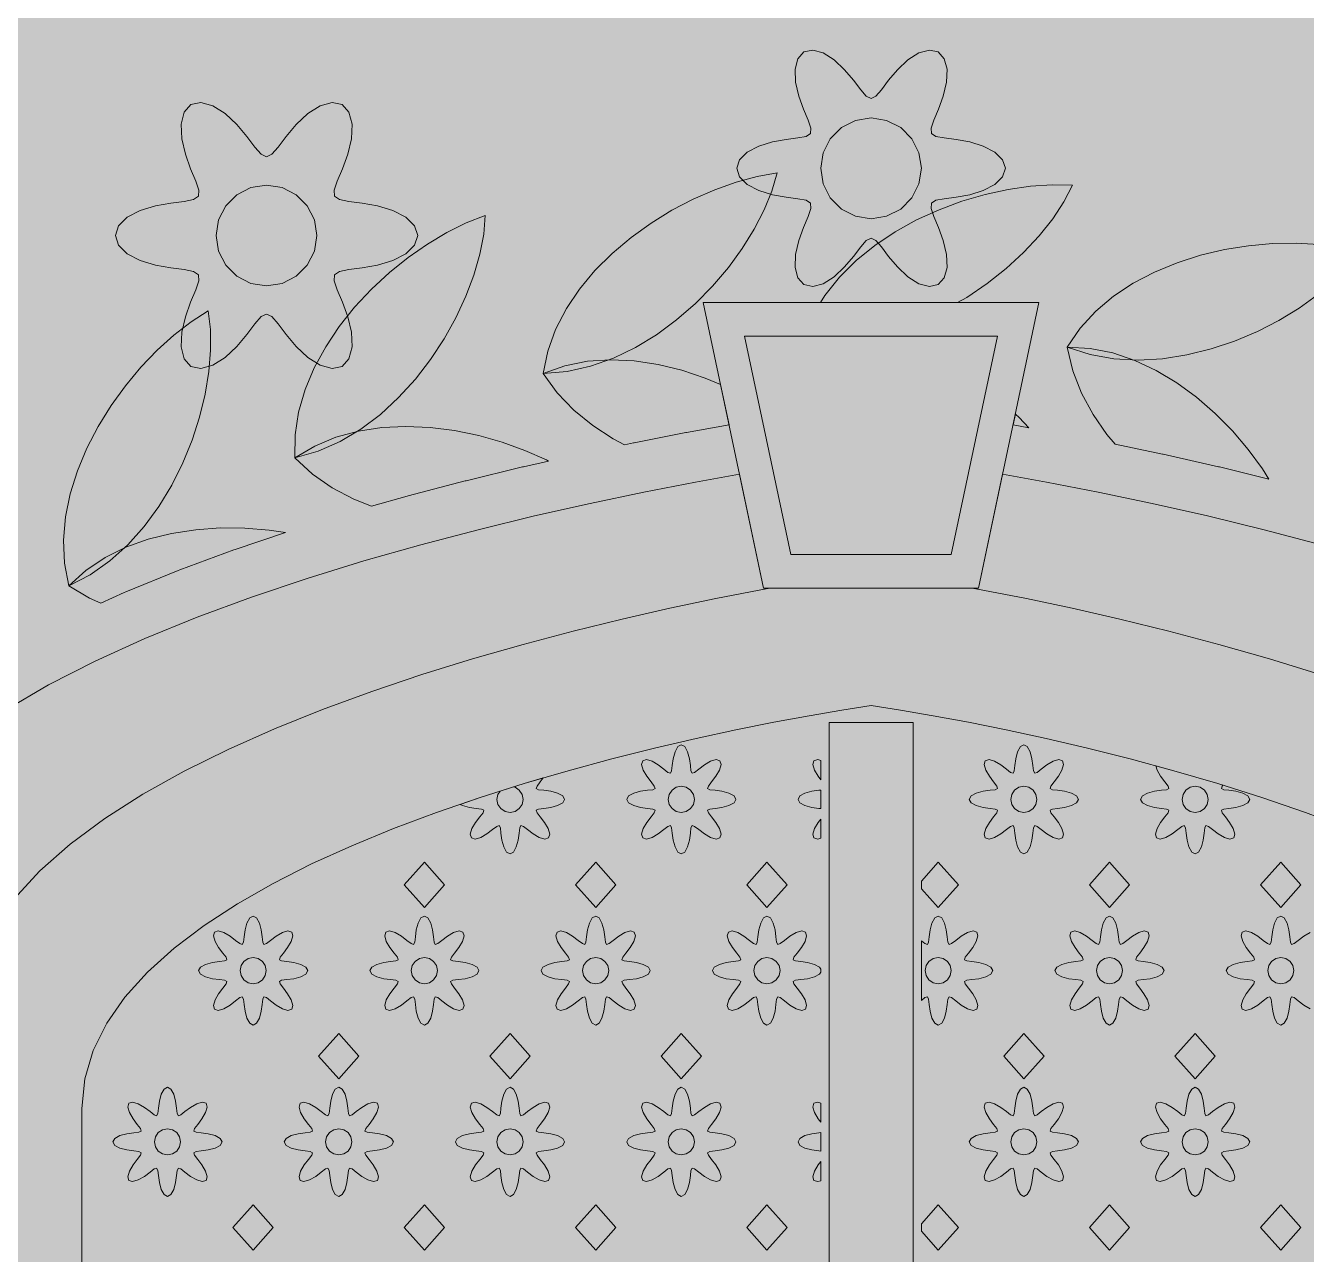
# Model space of a CAD drawing. Extents: x -18 to 1006, y -14 to 799.
# Drawn here: x 764.7 to 840.9, y 337.3 to 410.5 of the extents above; entities that cross this region are included whole.
import ezdxf

# ---------------------------------------------------------------- set-up
doc = ezdxf.new("R2010")
doc.units = 0
for name, color, linetype, lineweight, true_color in [('00_WHITE_BACKGROUND', 7, 'Continuous', 18, 0xffffff), ('02_CORNICES', 7, 'Continuous', 18, 0x000000), ('03_FRAMES_DOORS', 7, 'Continuous', 18, 0x000000), ('06_ORNAMENT', 7, 'Continuous', 18, 0x000000)]:
    doc.layers.add(name, color=color, linetype=linetype, lineweight=lineweight, true_color=true_color)

msp = doc.modelspace()

# ---------------------------------------------------------------- linework, layer by layer
at = {"layer": '00_WHITE_BACKGROUND', "color": 7, "lineweight": 18, "true_color": 0xffffff}
msp.add_solid([(-18, -14), (1006, -14), (-18, 799), (1006, 799)], dxfattribs=at)
at = {"layer": '02_CORNICES', "color": 7, "lineweight": 18, "true_color": 0x000000}
msp.add_lwpolyline([(807.46788, 392), (810.22082, 379), (819.77918, 379), (822.53212, 392)], close=True, dxfattribs=at)
at = {"layer": '03_FRAMES_DOORS', "color": 7, "lineweight": 18, "true_color": 0x000000}
for points in [[(841.80664, 379.58594), (838.40593, 380.47852), (835.0391, 381.29721), (831.73688, 382.0425), (828.52996, 382.71487), (825.44907, 383.31481), (822.83713, 383.78644), (821.4, 377), (808.6, 377), (807.16287, 383.78644), (804.55093, 383.31481), (801.47004, 382.71487), (798.26312, 382.0425), (794.9609, 381.29721), (791.59407, 380.47852), (788.19336, 379.58594), (784.78947, 378.61898), (781.41311, 377.57716), (778.095, 376.46), (774.86585, 375.267), (771.75637, 373.99769), (768.79727, 372.65156), (766.01926, 371.22815), (763.45306, 369.72696)], [(841.74375, 371.84688), (838.73047, 372.7793), (835.72, 373.64), (832.73953, 374.42945), (829.81625, 375.14812), (826.97734, 375.79648), (824.25, 376.375), (821.66141, 376.88414), (821.02382, 377), (808.97618, 377), (808.33859, 376.88414), (805.75, 376.375), (803.02266, 375.79648), (800.18375, 375.14812), (797.26047, 374.42945), (794.28, 373.64), (791.26953, 372.7793), (788.25625, 371.84687), (785.26734, 370.84227), (782.33, 369.765), (779.47141, 368.61461), (776.71875, 367.39063), (774.09922, 366.09258), (771.64, 364.72), (769.36828, 363.27242), (767.31125, 361.74938), (765.49609, 360.15039), (763.95, 358.475)], [(768, 256), (768, 346), (768.17231, 347.76507), (768.67345, 349.46056), (769.47977, 351.08687), (770.56759, 352.64444), (771.91327, 354.13368), (773.49312, 355.555), (775.2835, 356.90882), (777.26074, 358.19556), (779.40117, 359.41562), (781.68113, 360.56944), (784.07696, 361.65743), (786.565, 362.68), (789.12158, 363.63757), (791.72303, 364.53056), (794.3457, 365.35938), (796.96593, 366.12444), (799.56004, 366.82618), (802.10438, 367.465), (804.57527, 368.04132), (806.94907, 368.55556), (809.20211, 369.00812), (811.31072, 369.39944), (813.25124, 369.72993), (815, 370), (816.74876, 369.72993), (818.68928, 369.39944), (820.79789, 369.00813), (823.05093, 368.55556), (825.42473, 368.04132), (827.89562, 367.465), (830.43996, 366.82618), (833.03407, 366.12444), (835.6543, 365.35938), (838.27697, 364.53056), (840.87842, 363.63757), (843.435, 362.68)]]:
    msp.add_lwpolyline(points, dxfattribs=at)
msp.add_lwpolyline([(817.5, 369), (812.5, 369), (812.5, 256), (817.5, 256)], close=True, dxfattribs=at)
at = {"layer": '06_ORNAMENT', "color": 7, "lineweight": 18, "true_color": 0x000000}
for points in [[(822.83703, 402.51367), (822.37401, 402.97081), (821.68381, 403.32949), (820.87283, 403.57362), (820.06158, 403.71817), (819.36289, 403.80717), (818.86207, 403.90456), (818.60267, 404.08), (818.58043, 404.39237), (818.7465, 404.87479), (819.01877, 405.52437), (819.29921, 406.29921), (819.49328, 407.1236), (819.52775, 407.90068), (819.36336, 408.53024), (819, 408.9282), (818.47367, 409.0439), (817.84626, 408.87149), (817.19053, 408.45309), (816.57362, 407.87283), (816.04281, 407.24254), (815.61639, 406.68195), (815.28164, 406.29693), (815, 406.16), (814.71836, 406.29693), (814.38361, 406.68195), (813.95719, 407.24254), (813.42638, 407.87283), (812.80947, 408.45309), (812.15374, 408.87149), (811.52633, 409.0439), (811, 408.9282), (810.63664, 408.53024), (810.47225, 407.90068), (810.50672, 407.1236), (810.70079, 406.29921), (810.98123, 405.52437), (811.2535, 404.87479), (811.41957, 404.39237), (811.39733, 404.08), (811.13793, 403.90456), (810.63711, 403.80717), (809.93842, 403.71817), (809.12717, 403.57362), (808.31619, 403.32949), (807.62599, 402.97081), (807.16297, 402.51367), (807, 402), (807.16297, 401.48633), (807.62599, 401.02919), (808.31619, 400.67051), (809.12717, 400.42638), (809.93842, 400.28183), (810.63711, 400.19283), (811.13793, 400.09544), (811.39733, 399.92), (811.41957, 399.60763), (811.2535, 399.12521), (810.98123, 398.47563), (810.70079, 397.70079), (810.50672, 396.8764), (810.47225, 396.09932), (810.63664, 395.46976), (811, 395.0718), (811.52633, 394.9561), (812.15374, 395.12851), (812.80947, 395.54691), (813.42638, 396.12717), (813.95719, 396.75746), (814.38361, 397.31805), (814.71836, 397.70307), (815, 397.84), (815.28164, 397.70307), (815.61639, 397.31805), (816.04281, 396.75746), (816.57362, 396.12717), (817.19053, 395.54691), (817.84626, 395.12851), (818.47367, 394.9561), (819, 395.0718), (819.36336, 395.46976), (819.52775, 396.09932), (819.49328, 396.8764), (819.29921, 397.70079), (819.01877, 398.47563), (818.7465, 399.12521), (818.58043, 399.60763), (818.60267, 399.92), (818.86207, 400.09544), (819.36289, 400.19283), (820.06158, 400.28183), (820.87283, 400.42638), (821.68381, 400.67051), (822.37401, 401.02919), (822.83703, 401.48633), (823, 402)], [(787.81666, 398.57787), (787.29577, 399.09216), (786.51928, 399.49568), (785.60693, 399.77032), (784.69427, 399.93295), (783.90825, 400.03306), (783.34483, 400.14263), (783.053, 400.34), (783.02799, 400.69142), (783.21481, 401.23414), (783.52112, 401.96491), (783.83661, 402.83661), (784.05494, 403.76405), (784.09372, 404.63827), (783.90879, 405.34652), (783.5, 405.79423), (782.90788, 405.92439), (782.20205, 405.73042), (781.46435, 405.25973), (780.77032, 404.60693), (780.17316, 403.89786), (779.69344, 403.2672), (779.31684, 402.83405), (779, 402.68), (778.68316, 402.83405), (778.30656, 403.2672), (777.82684, 403.89786), (777.22968, 404.60693), (776.53565, 405.25973), (775.79795, 405.73042), (775.09212, 405.92439), (774.5, 405.79423), (774.09121, 405.34652), (773.90628, 404.63827), (773.94506, 403.76405), (774.16339, 402.83661), (774.47888, 401.96491), (774.78519, 401.23414), (774.97201, 400.69142), (774.947, 400.34), (774.65517, 400.14263), (774.09175, 400.03306), (773.30573, 399.93295), (772.39307, 399.77032), (771.48072, 399.49568), (770.70423, 399.09216), (770.18334, 398.57787), (770, 398), (770.18334, 397.42213), (770.70423, 396.90784), (771.48072, 396.50432), (772.39307, 396.22968), (773.30573, 396.06705), (774.09175, 395.96694), (774.65517, 395.85737), (774.947, 395.66), (774.97201, 395.30858), (774.78519, 394.76586), (774.47888, 394.03509), (774.16339, 393.16339), (773.94506, 392.23595), (773.90628, 391.36173), (774.09121, 390.65348), (774.5, 390.20577), (775.09212, 390.07561), (775.79795, 390.26958), (776.53565, 390.74027), (777.22968, 391.39307), (777.82684, 392.10214), (778.30656, 392.7328), (778.68316, 393.16595), (779, 393.32), (779.31684, 393.16595), (779.69344, 392.7328), (780.17316, 392.10214), (780.77032, 391.39307), (781.46435, 390.74027), (782.20205, 390.26958), (782.90788, 390.07561), (783.5, 390.20577), (783.90879, 390.65348), (784.09372, 391.36173), (784.05494, 392.23595), (783.83661, 393.16339), (783.52112, 394.03509), (783.21481, 394.76586), (783.02799, 395.30858), (783.053, 395.66), (783.34483, 395.85737), (783.90825, 395.96694), (784.69427, 396.06705), (785.60693, 396.22968), (786.51928, 396.50432), (787.29577, 396.90784), (787.81666, 397.42213), (788, 398)], [(817.85317, 402.92705), (817.42705, 403.76336), (816.76336, 404.42705), (815.92705, 404.85317), (815, 405), (814.07295, 404.85317), (813.23664, 404.42705), (812.57295, 403.76336), (812.14683, 402.92705), (812, 402), (812.14683, 401.07295), (812.57295, 400.23664), (813.23664, 399.57295), (814.07295, 399.14683), (815, 399), (815.92705, 399.14683), (816.76336, 399.57295), (817.42705, 400.23664), (817.85317, 401.07295), (818, 402)], [(798.2935, 390.20807), (799.65484, 390.6897), (800.96946, 391.32324), (802.22765, 392.08922), (803.41967, 392.96814), (804.5358, 393.94052), (805.56631, 394.98687), (806.50146, 396.08771), (807.33152, 397.22353), (808.04678, 398.37487), (808.63749, 399.52223), (809.09394, 400.64611), (809.40638, 401.72705), (808.2092, 401.51372), (806.96373, 401.17849), (805.68979, 400.72721), (804.40723, 400.16573), (803.13586, 399.49992), (801.89553, 398.73563), (800.70606, 397.87871), (799.58727, 396.93502), (798.55902, 395.91041), (797.64111, 394.81074), (796.85339, 393.64186), (796.21568, 392.40963), (795.74782, 391.1199), (795.46963, 389.77853), (796.89519, 389.89786)], [(781.85317, 398.92705), (781.42705, 399.76336), (780.76336, 400.42705), (779.92705, 400.85317), (779, 401), (778.07295, 400.85317), (777.23664, 400.42705), (776.57295, 399.76336), (776.14683, 398.92705), (776, 398), (776.14683, 397.07295), (776.57295, 396.23664), (777.23664, 395.57295), (778.07295, 395.14683), (779, 395), (779.92705, 395.14683), (780.76336, 395.57295), (781.42705, 396.23664), (781.85317, 397.07295), (782, 398)], [(820.70393, 394.31329), (821.91876, 395.1385), (823.05071, 396.03574), (824.08642, 396.98781), (825.01254, 397.97748), (825.81574, 398.98755), (826.48268, 400.00079), (827, 401), (825.7842, 401.02433), (824.49726, 400.93852), (823.15976, 400.74444), (821.7923, 400.44397), (820.41547, 400.03899), (819.04987, 399.53136), (817.71607, 398.92296), (816.43468, 398.21566), (815.22629, 397.41134), (814.11149, 396.51187), (813.11087, 395.51913), (812.24502, 394.43499), (811.98169, 394), (820.15717, 394)], [(782.0647, 385.15537), (783.37562, 385.73243), (784.61684, 386.47038), (785.7826, 387.34822), (786.86718, 388.34494), (787.86483, 389.43953), (788.76981, 390.61097), (789.57638, 391.83825), (790.2788, 393.10037), (790.87133, 394.37632), (791.34823, 395.64507), (791.70375, 396.88562), (791.93217, 398.07696), (792.02773, 399.19808), (790.89517, 398.75529), (789.73903, 398.18352), (788.57761, 397.49238), (787.42923, 396.69148), (786.31218, 395.79043), (785.24479, 394.79885), (784.24535, 393.72634), (783.33217, 392.58252), (782.52356, 391.37699), (781.83783, 390.11937), (781.29328, 388.81928), (780.90822, 387.48632), (780.70096, 386.1301), (780.68981, 384.76023)], [(821.4, 377), (808.6, 377), (805, 394), (825, 394)], [(768.49989, 377.79372), (769.67304, 378.61543), (770.74644, 379.58135), (771.71855, 380.66976), (772.58784, 381.85892), (773.35277, 383.1271), (774.01183, 384.45259), (774.56347, 385.81365), (775.00616, 387.18855), (775.33838, 388.55557), (775.5586, 389.89298), (775.66527, 391.17906), (775.65688, 392.39207), (775.53188, 393.51029), (774.50747, 392.85506), (773.48509, 392.06872), (772.48082, 391.16428), (771.51075, 390.15473), (770.59096, 389.05307), (769.73752, 387.8723), (768.96652, 386.62542), (768.29404, 385.32542), (767.73616, 383.98531), (767.30895, 382.61808), (767.0285, 381.23673), (766.91089, 379.85425), (766.9722, 378.48366), (767.2285, 377.13794)], [(827.01972, 389.94864), (827.53984, 388.61411), (828.22372, 387.3423), (829.0506, 386.13985), (829.53047, 385.57033), (832.35248, 384.97866), (832.39734, 384.96889), (835.69957, 384.2236), (835.74794, 384.21227), (838.69352, 383.49601), (838.31437, 384.09282), (837.46221, 385.24759), (836.51746, 386.35665), (835.48894, 387.40131), (834.38546, 388.36284), (833.21583, 389.22256), (831.98888, 389.96176), (830.71341, 390.56173), (829.39825, 391.00378), (828.0522, 391.26918), (826.68408, 391.33926)], [(797.30312, 387.58831), (798.42164, 386.67502), (799.64573, 385.88053), (800.30942, 385.53676), (800.85443, 385.65103), (800.89662, 385.65956), (803.97751, 386.2595), (804.01785, 386.26707), (806.54108, 386.72268), (806.03355, 389.11935), (805.11125, 389.50981), (803.7238, 389.97587), (802.31421, 390.32256), (800.89777, 390.53595), (799.48979, 390.60215), (798.10558, 390.50726), (796.76042, 390.23735), (795.46963, 389.77853), (796.31188, 388.62221)], [(824.40246, 386.55231), (823.82053, 387.16176), (823.59533, 387.36684), (823.45892, 386.72268)], [(781.74146, 383.79044), (782.91535, 382.96979), (784.19056, 382.29225), (785.25204, 381.86908), (787.37357, 382.47176), (787.43175, 382.48765), (790.83246, 383.38023), (790.88524, 383.39357), (794.25206, 384.21227), (794.30043, 384.2236), (795.7976, 384.56151), (795.66673, 384.63097), (794.38594, 385.19648), (793.03584, 385.6832), (791.63415, 386.08048), (790.19859, 386.37766), (788.74687, 386.56409), (787.29673, 386.62911), (785.86588, 386.56207), (784.47204, 386.35232), (783.13294, 385.9892), (781.86629, 385.46205), (780.68981, 384.76023)], [(768.44914, 376.39195), (769.12354, 376.09582), (770.51413, 376.72841), (770.62257, 376.77518), (773.73205, 378.0445), (773.82619, 378.08109), (777.05534, 379.27409), (777.13774, 379.30318), (780.11864, 380.30681), (779.15725, 380.45177), (777.70498, 380.56795), (776.23903, 380.57936), (774.77884, 380.47899), (773.34388, 380.25986), (771.9536, 379.91496), (770.62746, 379.43731), (769.38493, 378.81992), (768.24546, 378.0558), (767.2285, 377.13794)], [(806.83877, 364.62256), (806.53553, 364.79014), (806.12254, 364.89871), (805.70913, 364.95518), (805.39927, 364.99366), (805.26136, 365.06357), (805.30944, 365.21052), (805.50133, 365.45683), (805.75373, 365.78909), (805.96899, 366.15789), (806.06491, 366.49081), (805.9981, 366.71493), (805.77397, 366.78175), (805.44106, 366.68583), (805.07226, 366.47056), (804.74, 366.21817), (804.49369, 366.02627), (804.34674, 365.97819), (804.27682, 366.1161), (804.23834, 366.42596), (804.18187, 366.83937), (804.0733, 367.25237), (803.90573, 367.5556), (803.7, 367.66683), (803.49427, 367.5556), (803.3267, 367.25237), (803.21813, 366.83937), (803.16166, 366.42596), (803.12318, 366.1161), (803.05326, 365.97819), (802.90631, 366.02627), (802.66, 366.21817), (802.32774, 366.47056), (801.95894, 366.68583), (801.62603, 366.78175), (801.4019, 366.71493), (801.33509, 366.49081), (801.43101, 366.15789), (801.64627, 365.78909), (801.89867, 365.45683), (802.09056, 365.21052), (802.13864, 365.06357), (802.00073, 364.99366), (801.69087, 364.95518), (801.27746, 364.89871), (800.86447, 364.79014), (800.56123, 364.62256), (800.45, 364.41683), (800.56123, 364.21111), (800.86447, 364.04353), (801.27746, 363.93496), (801.69087, 363.87849), (802.00073, 363.84001), (802.13864, 363.7701), (802.09056, 363.62315), (801.89867, 363.37683), (801.64627, 363.04458), (801.43101, 362.67578), (801.33509, 362.34286), (801.4019, 362.11874), (801.62603, 362.05192), (801.95894, 362.14784), (802.32774, 362.3631), (802.66, 362.6155), (802.90631, 362.8074), (803.05326, 362.85548), (803.12318, 362.71757), (803.16166, 362.40771), (803.21813, 361.9943), (803.3267, 361.5813), (803.49427, 361.27807), (803.7, 361.16683), (803.90573, 361.27807), (804.0733, 361.5813), (804.18187, 361.9943), (804.23834, 362.40771), (804.27682, 362.71757), (804.34674, 362.85548), (804.49369, 362.8074), (804.74, 362.6155), (805.07226, 362.3631), (805.44106, 362.14784), (805.77397, 362.05192), (805.9981, 362.11874), (806.06491, 362.34286), (805.96899, 362.67578), (805.75373, 363.04458), (805.50133, 363.37683), (805.30944, 363.62315), (805.26136, 363.7701), (805.39927, 363.84001), (805.70913, 363.87849), (806.12254, 363.93496), (806.53553, 364.04353), (806.83877, 364.21111), (806.95, 364.41683)], [(827.23877, 364.62256), (826.93553, 364.79014), (826.52254, 364.89871), (826.10913, 364.95518), (825.79927, 364.99366), (825.66136, 365.06357), (825.70944, 365.21052), (825.90133, 365.45683), (826.15373, 365.78909), (826.36899, 366.15789), (826.46491, 366.49081), (826.3981, 366.71493), (826.17397, 366.78175), (825.84106, 366.68583), (825.47226, 366.47056), (825.14, 366.21817), (824.89369, 366.02627), (824.74674, 365.97819), (824.67682, 366.1161), (824.63834, 366.42596), (824.58187, 366.83937), (824.4733, 367.25237), (824.30573, 367.5556), (824.1, 367.66683), (823.89427, 367.5556), (823.7267, 367.25237), (823.61813, 366.83937), (823.56166, 366.42596), (823.52318, 366.1161), (823.45326, 365.97819), (823.30631, 366.02627), (823.06, 366.21817), (822.72774, 366.47056), (822.35894, 366.68583), (822.02603, 366.78175), (821.8019, 366.71493), (821.73509, 366.49081), (821.83101, 366.15789), (822.04627, 365.78909), (822.29867, 365.45683), (822.49056, 365.21052), (822.53864, 365.06357), (822.40073, 364.99366), (822.09087, 364.95518), (821.67746, 364.89871), (821.26447, 364.79014), (820.96123, 364.62256), (820.85, 364.41683), (820.96123, 364.21111), (821.26447, 364.04353), (821.67746, 363.93496), (822.09087, 363.87849), (822.40073, 363.84001), (822.53864, 363.7701), (822.49056, 363.62315), (822.29867, 363.37683), (822.04627, 363.04458), (821.83101, 362.67578), (821.73509, 362.34286), (821.8019, 362.11874), (822.02603, 362.05192), (822.35894, 362.14784), (822.72774, 362.3631), (823.06, 362.6155), (823.30631, 362.8074), (823.45326, 362.85548), (823.52318, 362.71757), (823.56166, 362.40771), (823.61813, 361.9943), (823.7267, 361.5813), (823.89427, 361.27807), (824.1, 361.16683), (824.30573, 361.27807), (824.4733, 361.5813), (824.58187, 361.9943), (824.63834, 362.40771), (824.67682, 362.71757), (824.74674, 362.85548), (824.89369, 362.8074), (825.14, 362.6155), (825.47226, 362.3631), (825.84106, 362.14784), (826.17397, 362.05192), (826.3981, 362.11874), (826.46491, 362.34286), (826.36899, 362.67578), (826.15373, 363.04458), (825.90133, 363.37683), (825.70944, 363.62315), (825.66136, 363.7701), (825.79927, 363.84001), (826.10913, 363.87849), (826.52254, 363.93496), (826.93553, 364.04353), (827.23877, 364.21111), (827.35, 364.41683)], [(811.82603, 366.78175), (811.6019, 366.71493), (811.53509, 366.49081), (811.63101, 366.15789), (811.84627, 365.78909), (812, 365.58672), (812, 366.73162)], [(832.03101, 366.15789), (832.24627, 365.78909), (832.49867, 365.45683), (832.69056, 365.21052), (832.73864, 365.06357), (832.60073, 364.99366), (832.29087, 364.95518), (831.87746, 364.89871), (831.46447, 364.79014), (831.16123, 364.62256), (831.05, 364.41683), (831.16123, 364.21111), (831.46447, 364.04353), (831.87746, 363.93496), (832.29087, 363.87849), (832.60073, 363.84001), (832.73864, 363.7701), (832.69056, 363.62315), (832.49867, 363.37683), (832.24627, 363.04458), (832.03101, 362.67578), (831.93509, 362.34286), (832.0019, 362.11874), (832.22603, 362.05192), (832.55894, 362.14784), (832.92774, 362.3631), (833.26, 362.6155), (833.50631, 362.8074), (833.65326, 362.85548), (833.72318, 362.71757), (833.76166, 362.40771), (833.81813, 361.9943), (833.9267, 361.5813), (834.09427, 361.27807), (834.3, 361.16683), (834.50573, 361.27807), (834.6733, 361.5813), (834.78187, 361.9943), (834.83834, 362.40771), (834.87682, 362.71757), (834.94674, 362.85548), (835.09369, 362.8074), (835.34, 362.6155), (835.67226, 362.3631), (836.04106, 362.14784), (836.37397, 362.05192), (836.5981, 362.11874), (836.66491, 362.34286), (836.56899, 362.67578), (836.35373, 363.04458), (836.10133, 363.37683), (835.90944, 363.62315), (835.86136, 363.7701), (835.99927, 363.84001), (836.30913, 363.87849), (836.72254, 363.93496), (837.13553, 364.04353), (837.43877, 364.21111), (837.55, 364.41683), (837.43877, 364.62256), (837.13553, 364.79014), (836.72254, 364.89871), (836.30913, 364.95518), (835.99927, 364.99366), (835.86136, 365.06357), (835.90944, 365.21052), (835.95209, 365.26527), (835.6543, 365.35938), (833.03407, 366.12444), (831.95667, 366.41589)], [(790.66447, 364.04353), (791.07746, 363.93496), (791.49087, 363.87849), (791.80073, 363.84001), (791.93864, 363.7701), (791.89056, 363.62315), (791.69867, 363.37683), (791.44627, 363.04458), (791.23101, 362.67578), (791.13509, 362.34286), (791.2019, 362.11874), (791.42603, 362.05192), (791.75894, 362.14784), (792.12774, 362.3631), (792.46, 362.6155), (792.70631, 362.8074), (792.85326, 362.85548), (792.92318, 362.71757), (792.96166, 362.40771), (793.01813, 361.9943), (793.1267, 361.5813), (793.29427, 361.27807), (793.5, 361.16683), (793.70573, 361.27807), (793.8733, 361.5813), (793.98187, 361.9943), (794.03834, 362.40771), (794.07682, 362.71757), (794.14674, 362.85548), (794.29369, 362.8074), (794.54, 362.6155), (794.87226, 362.3631), (795.24106, 362.14784), (795.57397, 362.05192), (795.7981, 362.11874), (795.86491, 362.34286), (795.76899, 362.67578), (795.55373, 363.04458), (795.30133, 363.37683), (795.10944, 363.62315), (795.06136, 363.7701), (795.19927, 363.84001), (795.50913, 363.87849), (795.92254, 363.93496), (796.33553, 364.04353), (796.63877, 364.21111), (796.75, 364.41683), (796.63877, 364.62256), (796.33553, 364.79014), (795.92254, 364.89871), (795.50913, 364.95518), (795.19927, 364.99366), (795.06136, 365.06357), (795.10944, 365.21052), (795.30133, 365.45683), (795.47857, 365.69016), (794.3457, 365.35938), (791.72303, 364.53056), (790.52644, 364.11981)], [(792.77937, 364.71533), (792.72, 364.41683), (792.77937, 364.11834), (792.94846, 363.86529), (793.20151, 363.69621), (793.5, 363.63683), (793.79849, 363.69621), (794.05154, 363.86529), (794.22063, 364.11834), (794.28, 364.41683), (794.22063, 364.71533), (794.05154, 364.96838), (793.79849, 365.13746), (793.70337, 365.15638), (792.90563, 364.90428)], [(804.42063, 364.71533), (804.25154, 364.96838), (803.99849, 365.13746), (803.7, 365.19683), (803.40151, 365.13746), (803.14846, 364.96838), (802.97937, 364.71533), (802.92, 364.41683), (802.97937, 364.11834), (803.14846, 363.86529), (803.40151, 363.69621), (803.7, 363.63683), (803.99849, 363.69621), (804.25154, 363.86529), (804.42063, 364.11834), (804.48, 364.41683)], [(811.89087, 364.95518), (811.47746, 364.89871), (811.06447, 364.79014), (810.76123, 364.62256), (810.65, 364.41683), (810.76123, 364.21111), (811.06447, 364.04353), (811.47746, 363.93496), (811.89087, 363.87849), (812, 363.86494), (812, 364.96873)], [(824.82063, 364.71533), (824.65154, 364.96838), (824.39849, 365.13746), (824.1, 365.19683), (823.80151, 365.13746), (823.54846, 364.96838), (823.37937, 364.71533), (823.32, 364.41683), (823.37937, 364.11834), (823.54846, 363.86529), (823.80151, 363.69621), (824.1, 363.63683), (824.39849, 363.69621), (824.65154, 363.86529), (824.82063, 364.11834), (824.88, 364.41683)], [(835.02063, 364.71533), (834.85154, 364.96838), (834.59849, 365.13746), (834.3, 365.19683), (834.00151, 365.13746), (833.74846, 364.96838), (833.57937, 364.71533), (833.52, 364.41683), (833.57937, 364.11834), (833.74846, 363.86529), (834.00151, 363.69621), (834.3, 363.63683), (834.59849, 363.69621), (834.85154, 363.86529), (835.02063, 364.11834), (835.08, 364.41683)], [(811.84627, 363.04458), (811.63101, 362.67578), (811.53509, 362.34286), (811.6019, 362.11874), (811.82603, 362.05192), (812, 362.10205), (812, 363.24695)], [(787.2, 359.31683), (788.4, 357.96683), (789.6, 359.31683), (788.4, 360.66683)], [(797.4, 359.31683), (798.6, 357.96683), (799.8, 359.31683), (798.6, 360.66683)], [(807.6, 359.31683), (808.8, 357.96683), (810, 359.31683), (808.8, 360.66683)], [(819, 357.96683), (820.2, 359.31683), (819, 360.66683), (818, 359.54183), (818, 359.09183)], [(828, 359.31683), (829.2, 357.96683), (830.4, 359.31683), (829.2, 360.66683)], [(838.2, 359.31683), (839.4, 357.96683), (840.6, 359.31683), (839.4, 360.66683)], [(781.33877, 354.42256), (781.03553, 354.59014), (780.62254, 354.69871), (780.20913, 354.75518), (779.89927, 354.79366), (779.76136, 354.86357), (779.80944, 355.01052), (780.00133, 355.25683), (780.25373, 355.58909), (780.46899, 355.95789), (780.56491, 356.29081), (780.4981, 356.51493), (780.27397, 356.58175), (779.94106, 356.48583), (779.57226, 356.27056), (779.24, 356.01817), (778.99369, 355.82627), (778.84674, 355.77819), (778.77682, 355.9161), (778.73834, 356.22596), (778.68187, 356.63937), (778.5733, 357.05237), (778.40573, 357.3556), (778.2, 357.46683), (777.99427, 357.3556), (777.8267, 357.05237), (777.71813, 356.63937), (777.66166, 356.22596), (777.62318, 355.9161), (777.55326, 355.77819), (777.40631, 355.82627), (777.16, 356.01817), (776.82774, 356.27056), (776.45894, 356.48583), (776.12603, 356.58175), (775.9019, 356.51493), (775.83509, 356.29081), (775.93101, 355.95789), (776.14627, 355.58909), (776.39867, 355.25683), (776.59056, 355.01052), (776.63864, 354.86357), (776.50073, 354.79366), (776.19087, 354.75518), (775.77746, 354.69871), (775.36447, 354.59014), (775.06123, 354.42256), (774.95, 354.21683), (775.06123, 354.01111), (775.36447, 353.84353), (775.77746, 353.73496), (776.19087, 353.67849), (776.50073, 353.64001), (776.63864, 353.5701), (776.59056, 353.42315), (776.39867, 353.17683), (776.14627, 352.84458), (775.93101, 352.47578), (775.83509, 352.14286), (775.9019, 351.91874), (776.12603, 351.85192), (776.45894, 351.94784), (776.82774, 352.1631), (777.16, 352.4155), (777.40631, 352.6074), (777.55326, 352.65548), (777.62318, 352.51757), (777.66166, 352.20771), (777.71813, 351.7943), (777.8267, 351.3813), (777.99427, 351.07807), (778.2, 350.96683), (778.40573, 351.07807), (778.5733, 351.3813), (778.68187, 351.7943), (778.73834, 352.20771), (778.77682, 352.51757), (778.84674, 352.65548), (778.99369, 352.6074), (779.24, 352.4155), (779.57226, 352.1631), (779.94106, 351.94784), (780.27397, 351.85192), (780.4981, 351.91874), (780.56491, 352.14286), (780.46899, 352.47578), (780.25373, 352.84458), (780.00133, 353.17683), (779.80944, 353.42315), (779.76136, 353.5701), (779.89927, 353.64001), (780.20913, 353.67849), (780.62254, 353.73496), (781.03553, 353.84353), (781.33877, 354.01111), (781.45, 354.21683)], [(791.53877, 354.42256), (791.23553, 354.59014), (790.82254, 354.69871), (790.40913, 354.75518), (790.09927, 354.79366), (789.96136, 354.86357), (790.00944, 355.01052), (790.20133, 355.25683), (790.45373, 355.58909), (790.66899, 355.95789), (790.76491, 356.29081), (790.6981, 356.51493), (790.47397, 356.58175), (790.14106, 356.48583), (789.77226, 356.27056), (789.44, 356.01817), (789.19369, 355.82627), (789.04674, 355.77819), (788.97682, 355.9161), (788.93834, 356.22596), (788.88187, 356.63937), (788.7733, 357.05237), (788.60573, 357.3556), (788.4, 357.46683), (788.19427, 357.3556), (788.0267, 357.05237), (787.91813, 356.63937), (787.86166, 356.22596), (787.82318, 355.9161), (787.75326, 355.77819), (787.60631, 355.82627), (787.36, 356.01817), (787.02774, 356.27056), (786.65894, 356.48583), (786.32603, 356.58175), (786.1019, 356.51493), (786.03509, 356.29081), (786.13101, 355.95789), (786.34627, 355.58909), (786.59867, 355.25683), (786.79056, 355.01052), (786.83864, 354.86357), (786.70073, 354.79366), (786.39087, 354.75518), (785.97746, 354.69871), (785.56447, 354.59014), (785.26123, 354.42256), (785.15, 354.21683), (785.26123, 354.01111), (785.56447, 353.84353), (785.97746, 353.73496), (786.39087, 353.67849), (786.70073, 353.64001), (786.83864, 353.5701), (786.79056, 353.42315), (786.59867, 353.17683), (786.34627, 352.84458), (786.13101, 352.47578), (786.03509, 352.14286), (786.1019, 351.91874), (786.32603, 351.85192), (786.65894, 351.94784), (787.02774, 352.1631), (787.36, 352.4155), (787.60631, 352.6074), (787.75326, 352.65548), (787.82318, 352.51757), (787.86166, 352.20771), (787.91813, 351.7943), (788.0267, 351.3813), (788.19427, 351.07807), (788.4, 350.96683), (788.60573, 351.07807), (788.7733, 351.3813), (788.88187, 351.7943), (788.93834, 352.20771), (788.97682, 352.51757), (789.04674, 352.65548), (789.19369, 352.6074), (789.44, 352.4155), (789.77226, 352.1631), (790.14106, 351.94784), (790.47397, 351.85192), (790.6981, 351.91874), (790.76491, 352.14286), (790.66899, 352.47578), (790.45373, 352.84458), (790.20133, 353.17683), (790.00944, 353.42315), (789.96136, 353.5701), (790.09927, 353.64001), (790.40913, 353.67849), (790.82254, 353.73496), (791.23553, 353.84353), (791.53877, 354.01111), (791.65, 354.21683)], [(801.73877, 354.42256), (801.43553, 354.59014), (801.02254, 354.69871), (800.60913, 354.75518), (800.29927, 354.79366), (800.16136, 354.86357), (800.20944, 355.01052), (800.40133, 355.25683), (800.65373, 355.58909), (800.86899, 355.95789), (800.96491, 356.29081), (800.8981, 356.51493), (800.67397, 356.58175), (800.34106, 356.48583), (799.97226, 356.27056), (799.64, 356.01817), (799.39369, 355.82627), (799.24674, 355.77819), (799.17682, 355.9161), (799.13834, 356.22596), (799.08187, 356.63937), (798.9733, 357.05237), (798.80573, 357.3556), (798.6, 357.46683), (798.39427, 357.3556), (798.2267, 357.05237), (798.11813, 356.63937), (798.06166, 356.22596), (798.02318, 355.9161), (797.95326, 355.77819), (797.80631, 355.82627), (797.56, 356.01817), (797.22774, 356.27056), (796.85894, 356.48583), (796.52603, 356.58175), (796.3019, 356.51493), (796.23509, 356.29081), (796.33101, 355.95789), (796.54627, 355.58909), (796.79867, 355.25683), (796.99056, 355.01052), (797.03864, 354.86357), (796.90073, 354.79366), (796.59087, 354.75518), (796.17746, 354.69871), (795.76447, 354.59014), (795.46123, 354.42256), (795.35, 354.21683), (795.46123, 354.01111), (795.76447, 353.84353), (796.17746, 353.73496), (796.59087, 353.67849), (796.90073, 353.64001), (797.03864, 353.5701), (796.99056, 353.42315), (796.79867, 353.17683), (796.54627, 352.84458), (796.33101, 352.47578), (796.23509, 352.14286), (796.3019, 351.91874), (796.52603, 351.85192), (796.85894, 351.94784), (797.22774, 352.1631), (797.56, 352.4155), (797.80631, 352.6074), (797.95326, 352.65548), (798.02318, 352.51757), (798.06166, 352.20771), (798.11813, 351.7943), (798.2267, 351.3813), (798.39427, 351.07807), (798.6, 350.96683), (798.80573, 351.07807), (798.9733, 351.3813), (799.08187, 351.7943), (799.13834, 352.20771), (799.17682, 352.51757), (799.24674, 352.65548), (799.39369, 352.6074), (799.64, 352.4155), (799.97226, 352.1631), (800.34106, 351.94784), (800.67397, 351.85192), (800.8981, 351.91874), (800.96491, 352.14286), (800.86899, 352.47578), (800.65373, 352.84458), (800.40133, 353.17683), (800.20944, 353.42315), (800.16136, 353.5701), (800.29927, 353.64001), (800.60913, 353.67849), (801.02254, 353.73496), (801.43553, 353.84353), (801.73877, 354.01111), (801.85, 354.21683)], [(811.93877, 354.42256), (811.63553, 354.59014), (811.22254, 354.69871), (810.80913, 354.75518), (810.49927, 354.79366), (810.36136, 354.86357), (810.40944, 355.01052), (810.60133, 355.25683), (810.85373, 355.58909), (811.06899, 355.95789), (811.16491, 356.29081), (811.0981, 356.51493), (810.87397, 356.58175), (810.54106, 356.48583), (810.17226, 356.27056), (809.84, 356.01817), (809.59369, 355.82627), (809.44674, 355.77819), (809.37682, 355.9161), (809.33834, 356.22596), (809.28187, 356.63937), (809.1733, 357.05237), (809.00573, 357.3556), (808.8, 357.46683), (808.59427, 357.3556), (808.4267, 357.05237), (808.31813, 356.63937), (808.26166, 356.22596), (808.22318, 355.9161), (808.15326, 355.77819), (808.00631, 355.82627), (807.76, 356.01817), (807.42774, 356.27056), (807.05894, 356.48583), (806.72603, 356.58175), (806.5019, 356.51493), (806.43509, 356.29081), (806.53101, 355.95789), (806.74627, 355.58909), (806.99867, 355.25683), (807.19056, 355.01052), (807.23864, 354.86357), (807.10073, 354.79366), (806.79087, 354.75518), (806.37746, 354.69871), (805.96447, 354.59014), (805.66123, 354.42256), (805.55, 354.21683), (805.66123, 354.01111), (805.96447, 353.84353), (806.37746, 353.73496), (806.79087, 353.67849), (807.10073, 353.64001), (807.23864, 353.5701), (807.19056, 353.42315), (806.99867, 353.17683), (806.74627, 352.84458), (806.53101, 352.47578), (806.43509, 352.14286), (806.5019, 351.91874), (806.72603, 351.85192), (807.05894, 351.94784), (807.42774, 352.1631), (807.76, 352.4155), (808.00631, 352.6074), (808.15326, 352.65548), (808.22318, 352.51757), (808.26166, 352.20771), (808.31813, 351.7943), (808.4267, 351.3813), (808.59427, 351.07807), (808.8, 350.96683), (809.00573, 351.07807), (809.1733, 351.3813), (809.28187, 351.7943), (809.33834, 352.20771), (809.37682, 352.51757), (809.44674, 352.65548), (809.59369, 352.6074), (809.84, 352.4155), (810.17226, 352.1631), (810.54106, 351.94784), (810.87397, 351.85192), (811.0981, 351.91874), (811.16491, 352.14286), (811.06899, 352.47578), (810.85373, 352.84458), (810.60133, 353.17683), (810.40944, 353.42315), (810.36136, 353.5701), (810.49927, 353.64001), (810.80913, 353.67849), (811.22254, 353.73496), (811.63553, 353.84353), (811.93877, 354.01111), (812, 354.12436), (812, 354.30931)], [(818.20631, 352.6074), (818.35326, 352.65548), (818.42318, 352.51757), (818.46166, 352.20771), (818.51813, 351.7943), (818.6267, 351.3813), (818.79427, 351.07807), (819, 350.96683), (819.20573, 351.07807), (819.3733, 351.3813), (819.48187, 351.7943), (819.53834, 352.20771), (819.57682, 352.51757), (819.64674, 352.65548), (819.79369, 352.6074), (820.04, 352.4155), (820.37226, 352.1631), (820.74106, 351.94784), (821.07397, 351.85192), (821.2981, 351.91874), (821.36491, 352.14286), (821.26899, 352.47578), (821.05373, 352.84458), (820.80133, 353.17683), (820.60944, 353.42315), (820.56136, 353.5701), (820.69927, 353.64001), (821.00913, 353.67849), (821.42254, 353.73496), (821.83553, 353.84353), (822.13877, 354.01111), (822.25, 354.21683), (822.13877, 354.42256), (821.83553, 354.59014), (821.42254, 354.69871), (821.00913, 354.75518), (820.69927, 354.79366), (820.56136, 354.86357), (820.60944, 355.01052), (820.80133, 355.25683), (821.05373, 355.58909), (821.26899, 355.95789), (821.36491, 356.29081), (821.2981, 356.51493), (821.07397, 356.58175), (820.74106, 356.48583), (820.37226, 356.27056), (820.04, 356.01817), (819.79369, 355.82627), (819.64674, 355.77819), (819.57682, 355.9161), (819.53834, 356.22596), (819.48187, 356.63937), (819.3733, 357.05237), (819.20573, 357.3556), (819, 357.46683), (818.79427, 357.3556), (818.6267, 357.05237), (818.51813, 356.63937), (818.46166, 356.22596), (818.42318, 355.9161), (818.35326, 355.77819), (818.20631, 355.82627), (818, 355.987), (818, 352.44666)], [(832.33877, 354.42256), (832.03553, 354.59014), (831.62254, 354.69871), (831.20913, 354.75518), (830.89927, 354.79366), (830.76136, 354.86357), (830.80944, 355.01052), (831.00133, 355.25683), (831.25373, 355.58909), (831.46899, 355.95789), (831.56491, 356.29081), (831.4981, 356.51493), (831.27397, 356.58175), (830.94106, 356.48583), (830.57226, 356.27056), (830.24, 356.01817), (829.99369, 355.82627), (829.84674, 355.77819), (829.77682, 355.9161), (829.73834, 356.22596), (829.68187, 356.63937), (829.5733, 357.05237), (829.40573, 357.3556), (829.2, 357.46683), (828.99427, 357.3556), (828.8267, 357.05237), (828.71813, 356.63937), (828.66166, 356.22596), (828.62318, 355.9161), (828.55326, 355.77819), (828.40631, 355.82627), (828.16, 356.01817), (827.82774, 356.27056), (827.45894, 356.48583), (827.12603, 356.58175), (826.9019, 356.51493), (826.83509, 356.29081), (826.93101, 355.95789), (827.14627, 355.58909), (827.39867, 355.25683), (827.59056, 355.01052), (827.63864, 354.86357), (827.50073, 354.79366), (827.19087, 354.75518), (826.77746, 354.69871), (826.36447, 354.59014), (826.06123, 354.42256), (825.95, 354.21683), (826.06123, 354.01111), (826.36447, 353.84353), (826.77746, 353.73496), (827.19087, 353.67849), (827.50073, 353.64001), (827.63864, 353.5701), (827.59056, 353.42315), (827.39867, 353.17683), (827.14627, 352.84458), (826.93101, 352.47578), (826.83509, 352.14286), (826.9019, 351.91874), (827.12603, 351.85192), (827.45894, 351.94784), (827.82774, 352.1631), (828.16, 352.4155), (828.40631, 352.6074), (828.55326, 352.65548), (828.62318, 352.51757), (828.66166, 352.20771), (828.71813, 351.7943), (828.8267, 351.3813), (828.99427, 351.07807), (829.2, 350.96683), (829.40573, 351.07807), (829.5733, 351.3813), (829.68187, 351.7943), (829.73834, 352.20771), (829.77682, 352.51757), (829.84674, 352.65548), (829.99369, 352.6074), (830.24, 352.4155), (830.57226, 352.1631), (830.94106, 351.94784), (831.27397, 351.85192), (831.4981, 351.91874), (831.56491, 352.14286), (831.46899, 352.47578), (831.25373, 352.84458), (831.00133, 353.17683), (830.80944, 353.42315), (830.76136, 353.5701), (830.89927, 353.64001), (831.20913, 353.67849), (831.62254, 353.73496), (832.03553, 353.84353), (832.33877, 354.01111), (832.45, 354.21683)], [(778.92063, 354.51533), (778.75154, 354.76838), (778.49849, 354.93746), (778.2, 354.99683), (777.90151, 354.93746), (777.64846, 354.76838), (777.47937, 354.51533), (777.42, 354.21683), (777.47937, 353.91834), (777.64846, 353.66529), (777.90151, 353.49621), (778.2, 353.43683), (778.49849, 353.49621), (778.75154, 353.66529), (778.92063, 353.91834), (778.98, 354.21683)], [(789.12063, 354.51533), (788.95154, 354.76838), (788.69849, 354.93746), (788.4, 354.99683), (788.10151, 354.93746), (787.84846, 354.76838), (787.67937, 354.51533), (787.62, 354.21683), (787.67937, 353.91834), (787.84846, 353.66529), (788.10151, 353.49621), (788.4, 353.43683), (788.69849, 353.49621), (788.95154, 353.66529), (789.12063, 353.91834), (789.18, 354.21683)], [(799.32063, 354.51533), (799.15154, 354.76838), (798.89849, 354.93746), (798.6, 354.99683), (798.30151, 354.93746), (798.04846, 354.76838), (797.87937, 354.51533), (797.82, 354.21683), (797.87937, 353.91834), (798.04846, 353.66529), (798.30151, 353.49621), (798.6, 353.43683), (798.89849, 353.49621), (799.15154, 353.66529), (799.32063, 353.91834), (799.38, 354.21683)], [(809.52063, 354.51533), (809.35154, 354.76838), (809.09849, 354.93746), (808.8, 354.99683), (808.50151, 354.93746), (808.24846, 354.76838), (808.07937, 354.51533), (808.02, 354.21683), (808.07937, 353.91834), (808.24846, 353.66529), (808.50151, 353.49621), (808.8, 353.43683), (809.09849, 353.49621), (809.35154, 353.66529), (809.52063, 353.91834), (809.58, 354.21683)], [(819.72063, 354.51533), (819.55154, 354.76838), (819.29849, 354.93746), (819, 354.99683), (818.70151, 354.93746), (818.44846, 354.76838), (818.27937, 354.51533), (818.22, 354.21683), (818.27937, 353.91834), (818.44846, 353.66529), (818.70151, 353.49621), (819, 353.43683), (819.29849, 353.49621), (819.55154, 353.66529), (819.72063, 353.91834), (819.78, 354.21683)], [(829.92063, 354.51533), (829.75154, 354.76838), (829.49849, 354.93746), (829.2, 354.99683), (828.90151, 354.93746), (828.64846, 354.76838), (828.47937, 354.51533), (828.42, 354.21683), (828.47937, 353.91834), (828.64846, 353.66529), (828.90151, 353.49621), (829.2, 353.43683), (829.49849, 353.49621), (829.75154, 353.66529), (829.92063, 353.91834), (829.98, 354.21683)], [(840.12063, 354.51533), (839.95154, 354.76838), (839.69849, 354.93746), (839.4, 354.99683), (839.10151, 354.93746), (838.84846, 354.76838), (838.67937, 354.51533), (838.62, 354.21683), (838.67937, 353.91834), (838.84846, 353.66529), (839.10151, 353.49621), (839.4, 353.43683), (839.69849, 353.49621), (839.95154, 353.66529), (840.12063, 353.91834), (840.18, 354.21683)], [(782.1, 349.11683), (783.3, 347.76683), (784.5, 349.11683), (783.3, 350.46683)], [(792.3, 349.11683), (793.5, 347.76683), (794.7, 349.11683), (793.5, 350.46683)], [(802.5, 349.11683), (803.7, 347.76683), (804.9, 349.11683), (803.7, 350.46683)], [(822.9, 349.11683), (824.1, 347.76683), (825.3, 349.11683), (824.1, 350.46683)], [(833.1, 349.11683), (834.3, 347.76683), (835.5, 349.11683), (834.3, 350.46683)], [(776.23877, 344.22256), (775.93553, 344.39014), (775.52254, 344.49871), (775.10913, 344.55518), (774.79927, 344.59366), (774.66136, 344.66357), (774.70944, 344.81052), (774.90133, 345.05683), (775.15373, 345.38909), (775.36899, 345.75789), (775.46491, 346.09081), (775.3981, 346.31493), (775.17397, 346.38175), (774.84106, 346.28583), (774.47226, 346.07056), (774.14, 345.81817), (773.89369, 345.62627), (773.74674, 345.57819), (773.67682, 345.7161), (773.63834, 346.02596), (773.58187, 346.43937), (773.4733, 346.85237), (773.30573, 347.1556), (773.1, 347.26683), (772.89427, 347.1556), (772.7267, 346.85237), (772.61813, 346.43937), (772.56166, 346.02596), (772.52318, 345.7161), (772.45326, 345.57819), (772.30631, 345.62627), (772.06, 345.81817), (771.72774, 346.07056), (771.35894, 346.28583), (771.02603, 346.38175), (770.8019, 346.31493), (770.73509, 346.09081), (770.83101, 345.75789), (771.04627, 345.38909), (771.29867, 345.05683), (771.49056, 344.81052), (771.53864, 344.66357), (771.40073, 344.59366), (771.09087, 344.55518), (770.67746, 344.49871), (770.26447, 344.39014), (769.96123, 344.22256), (769.85, 344.01683), (769.96123, 343.81111), (770.26447, 343.64353), (770.67746, 343.53496), (771.09087, 343.47849), (771.40073, 343.44001), (771.53864, 343.3701), (771.49056, 343.22315), (771.29867, 342.97683), (771.04627, 342.64458), (770.83101, 342.27578), (770.73509, 341.94286), (770.8019, 341.71874), (771.02603, 341.65192), (771.35894, 341.74784), (771.72774, 341.9631), (772.06, 342.2155), (772.30631, 342.4074), (772.45326, 342.45548), (772.52318, 342.31757), (772.56166, 342.00771), (772.61813, 341.5943), (772.7267, 341.1813), (772.89427, 340.87807), (773.1, 340.76683), (773.30573, 340.87807), (773.4733, 341.1813), (773.58187, 341.5943), (773.63834, 342.00771), (773.67682, 342.31757), (773.74674, 342.45548), (773.89369, 342.4074), (774.14, 342.2155), (774.47226, 341.9631), (774.84106, 341.74784), (775.17397, 341.65192), (775.3981, 341.71874), (775.46491, 341.94286), (775.36899, 342.27578), (775.15373, 342.64458), (774.90133, 342.97683), (774.70944, 343.22315), (774.66136, 343.3701), (774.79927, 343.44001), (775.10913, 343.47849), (775.52254, 343.53496), (775.93553, 343.64353), (776.23877, 343.81111), (776.35, 344.01683)], [(786.43877, 344.22256), (786.13553, 344.39014), (785.72254, 344.49871), (785.30913, 344.55518), (784.99927, 344.59366), (784.86136, 344.66357), (784.90944, 344.81052), (785.10133, 345.05683), (785.35373, 345.38909), (785.56899, 345.75789), (785.66491, 346.09081), (785.5981, 346.31493), (785.37397, 346.38175), (785.04106, 346.28583), (784.67226, 346.07056), (784.34, 345.81817), (784.09369, 345.62627), (783.94674, 345.57819), (783.87682, 345.7161), (783.83834, 346.02596), (783.78187, 346.43937), (783.6733, 346.85237), (783.50573, 347.1556), (783.3, 347.26683), (783.09427, 347.1556), (782.9267, 346.85237), (782.81813, 346.43937), (782.76166, 346.02596), (782.72318, 345.7161), (782.65326, 345.57819), (782.50631, 345.62627), (782.26, 345.81817), (781.92774, 346.07056), (781.55894, 346.28583), (781.22603, 346.38175), (781.0019, 346.31493), (780.93509, 346.09081), (781.03101, 345.75789), (781.24627, 345.38909), (781.49867, 345.05683), (781.69056, 344.81052), (781.73864, 344.66357), (781.60073, 344.59366), (781.29087, 344.55518), (780.87746, 344.49871), (780.46447, 344.39014), (780.16123, 344.22256), (780.05, 344.01683), (780.16123, 343.81111), (780.46447, 343.64353), (780.87746, 343.53496), (781.29087, 343.47849), (781.60073, 343.44001), (781.73864, 343.3701), (781.69056, 343.22315), (781.49867, 342.97683), (781.24627, 342.64458), (781.03101, 342.27578), (780.93509, 341.94286), (781.0019, 341.71874), (781.22603, 341.65192), (781.55894, 341.74784), (781.92774, 341.9631), (782.26, 342.2155), (782.50631, 342.4074), (782.65326, 342.45548), (782.72318, 342.31757), (782.76166, 342.00771), (782.81813, 341.5943), (782.9267, 341.1813), (783.09427, 340.87807), (783.3, 340.76683), (783.50573, 340.87807), (783.6733, 341.1813), (783.78187, 341.5943), (783.83834, 342.00771), (783.87682, 342.31757), (783.94674, 342.45548), (784.09369, 342.4074), (784.34, 342.2155), (784.67226, 341.9631), (785.04106, 341.74784), (785.37397, 341.65192), (785.5981, 341.71874), (785.66491, 341.94286), (785.56899, 342.27578), (785.35373, 342.64458), (785.10133, 342.97683), (784.90944, 343.22315), (784.86136, 343.3701), (784.99927, 343.44001), (785.30913, 343.47849), (785.72254, 343.53496), (786.13553, 343.64353), (786.43877, 343.81111), (786.55, 344.01683)], [(796.63877, 344.22256), (796.33553, 344.39014), (795.92254, 344.49871), (795.50913, 344.55518), (795.19927, 344.59366), (795.06136, 344.66357), (795.10944, 344.81052), (795.30133, 345.05683), (795.55373, 345.38909), (795.76899, 345.75789), (795.86491, 346.09081), (795.7981, 346.31493), (795.57397, 346.38175), (795.24106, 346.28583), (794.87226, 346.07056), (794.54, 345.81817), (794.29369, 345.62627), (794.14674, 345.57819), (794.07682, 345.7161), (794.03834, 346.02596), (793.98187, 346.43937), (793.8733, 346.85237), (793.70573, 347.1556), (793.5, 347.26683), (793.29427, 347.1556), (793.1267, 346.85237), (793.01813, 346.43937), (792.96166, 346.02596), (792.92318, 345.7161), (792.85326, 345.57819), (792.70631, 345.62627), (792.46, 345.81817), (792.12774, 346.07056), (791.75894, 346.28583), (791.42603, 346.38175), (791.2019, 346.31493), (791.13509, 346.09081), (791.23101, 345.75789), (791.44627, 345.38909), (791.69867, 345.05683), (791.89056, 344.81052), (791.93864, 344.66357), (791.80073, 344.59366), (791.49087, 344.55518), (791.07746, 344.49871), (790.66447, 344.39014), (790.36123, 344.22256), (790.25, 344.01683), (790.36123, 343.81111), (790.66447, 343.64353), (791.07746, 343.53496), (791.49087, 343.47849), (791.80073, 343.44001), (791.93864, 343.3701), (791.89056, 343.22315), (791.69867, 342.97683), (791.44627, 342.64458), (791.23101, 342.27578), (791.13509, 341.94286), (791.2019, 341.71874), (791.42603, 341.65192), (791.75894, 341.74784), (792.12774, 341.9631), (792.46, 342.2155), (792.70631, 342.4074), (792.85326, 342.45548), (792.92318, 342.31757), (792.96166, 342.00771), (793.01813, 341.5943), (793.1267, 341.1813), (793.29427, 340.87807), (793.5, 340.76683), (793.70573, 340.87807), (793.8733, 341.1813), (793.98187, 341.5943), (794.03834, 342.00771), (794.07682, 342.31757), (794.14674, 342.45548), (794.29369, 342.4074), (794.54, 342.2155), (794.87226, 341.9631), (795.24106, 341.74784), (795.57397, 341.65192), (795.7981, 341.71874), (795.86491, 341.94286), (795.76899, 342.27578), (795.55373, 342.64458), (795.30133, 342.97683), (795.10944, 343.22315), (795.06136, 343.3701), (795.19927, 343.44001), (795.50913, 343.47849), (795.92254, 343.53496), (796.33553, 343.64353), (796.63877, 343.81111), (796.75, 344.01683)], [(806.83877, 344.22256), (806.53553, 344.39014), (806.12254, 344.49871), (805.70913, 344.55518), (805.39927, 344.59366), (805.26136, 344.66357), (805.30944, 344.81052), (805.50133, 345.05683), (805.75373, 345.38909), (805.96899, 345.75789), (806.06491, 346.09081), (805.9981, 346.31493), (805.77397, 346.38175), (805.44106, 346.28583), (805.07226, 346.07056), (804.74, 345.81817), (804.49369, 345.62627), (804.34674, 345.57819), (804.27682, 345.7161), (804.23834, 346.02596), (804.18187, 346.43937), (804.0733, 346.85237), (803.90573, 347.1556), (803.7, 347.26683), (803.49427, 347.1556), (803.3267, 346.85237), (803.21813, 346.43937), (803.16166, 346.02596), (803.12318, 345.7161), (803.05326, 345.57819), (802.90631, 345.62627), (802.66, 345.81817), (802.32774, 346.07056), (801.95894, 346.28583), (801.62603, 346.38175), (801.4019, 346.31493), (801.33509, 346.09081), (801.43101, 345.75789), (801.64627, 345.38909), (801.89867, 345.05683), (802.09056, 344.81052), (802.13864, 344.66357), (802.00073, 344.59366), (801.69087, 344.55518), (801.27746, 344.49871), (800.86447, 344.39014), (800.56123, 344.22256), (800.45, 344.01683), (800.56123, 343.81111), (800.86447, 343.64353), (801.27746, 343.53496), (801.69087, 343.47849), (802.00073, 343.44001), (802.13864, 343.3701), (802.09056, 343.22315), (801.89867, 342.97683), (801.64627, 342.64458), (801.43101, 342.27578), (801.33509, 341.94286), (801.4019, 341.71874), (801.62603, 341.65192), (801.95894, 341.74784), (802.32774, 341.9631), (802.66, 342.2155), (802.90631, 342.4074), (803.05326, 342.45548), (803.12318, 342.31757), (803.16166, 342.00771), (803.21813, 341.5943), (803.3267, 341.1813), (803.49427, 340.87807), (803.7, 340.76683), (803.90573, 340.87807), (804.0733, 341.1813), (804.18187, 341.5943), (804.23834, 342.00771), (804.27682, 342.31757), (804.34674, 342.45548), (804.49369, 342.4074), (804.74, 342.2155), (805.07226, 341.9631), (805.44106, 341.74784), (805.77397, 341.65192), (805.9981, 341.71874), (806.06491, 341.94286), (805.96899, 342.27578), (805.75373, 342.64458), (805.50133, 342.97683), (805.30944, 343.22315), (805.26136, 343.3701), (805.39927, 343.44001), (805.70913, 343.47849), (806.12254, 343.53496), (806.53553, 343.64353), (806.83877, 343.81111), (806.95, 344.01683)], [(827.23877, 344.22256), (826.93553, 344.39014), (826.52254, 344.49871), (826.10913, 344.55518), (825.79927, 344.59366), (825.66136, 344.66357), (825.70944, 344.81052), (825.90133, 345.05683), (826.15373, 345.38909), (826.36899, 345.75789), (826.46491, 346.09081), (826.3981, 346.31493), (826.17397, 346.38175), (825.84106, 346.28583), (825.47226, 346.07056), (825.14, 345.81817), (824.89369, 345.62627), (824.74674, 345.57819), (824.67682, 345.7161), (824.63834, 346.02596), (824.58187, 346.43937), (824.4733, 346.85237), (824.30573, 347.1556), (824.1, 347.26683), (823.89427, 347.1556), (823.7267, 346.85237), (823.61813, 346.43937), (823.56166, 346.02596), (823.52318, 345.7161), (823.45326, 345.57819), (823.30631, 345.62627), (823.06, 345.81817), (822.72774, 346.07056), (822.35894, 346.28583), (822.02603, 346.38175), (821.8019, 346.31493), (821.73509, 346.09081), (821.83101, 345.75789), (822.04627, 345.38909), (822.29867, 345.05683), (822.49056, 344.81052), (822.53864, 344.66357), (822.40073, 344.59366), (822.09087, 344.55518), (821.67746, 344.49871), (821.26447, 344.39014), (820.96123, 344.22256), (820.85, 344.01683), (820.96123, 343.81111), (821.26447, 343.64353), (821.67746, 343.53496), (822.09087, 343.47849), (822.40073, 343.44001), (822.53864, 343.3701), (822.49056, 343.22315), (822.29867, 342.97683), (822.04627, 342.64458), (821.83101, 342.27578), (821.73509, 341.94286), (821.8019, 341.71874), (822.02603, 341.65192), (822.35894, 341.74784), (822.72774, 341.9631), (823.06, 342.2155), (823.30631, 342.4074), (823.45326, 342.45548), (823.52318, 342.31757), (823.56166, 342.00771), (823.61813, 341.5943), (823.7267, 341.1813), (823.89427, 340.87807), (824.1, 340.76683), (824.30573, 340.87807), (824.4733, 341.1813), (824.58187, 341.5943), (824.63834, 342.00771), (824.67682, 342.31757), (824.74674, 342.45548), (824.89369, 342.4074), (825.14, 342.2155), (825.47226, 341.9631), (825.84106, 341.74784), (826.17397, 341.65192), (826.3981, 341.71874), (826.46491, 341.94286), (826.36899, 342.27578), (826.15373, 342.64458), (825.90133, 342.97683), (825.70944, 343.22315), (825.66136, 343.3701), (825.79927, 343.44001), (826.10913, 343.47849), (826.52254, 343.53496), (826.93553, 343.64353), (827.23877, 343.81111), (827.35, 344.01683)], [(837.43877, 344.22256), (837.13553, 344.39014), (836.72254, 344.49871), (836.30913, 344.55518), (835.99927, 344.59366), (835.86136, 344.66357), (835.90944, 344.81052), (836.10133, 345.05683), (836.35373, 345.38909), (836.56899, 345.75789), (836.66491, 346.09081), (836.5981, 346.31493), (836.37397, 346.38175), (836.04106, 346.28583), (835.67226, 346.07056), (835.34, 345.81817), (835.09369, 345.62627), (834.94674, 345.57819), (834.87682, 345.7161), (834.83834, 346.02596), (834.78187, 346.43937), (834.6733, 346.85237), (834.50573, 347.1556), (834.3, 347.26683), (834.09427, 347.1556), (833.9267, 346.85237), (833.81813, 346.43937), (833.76166, 346.02596), (833.72318, 345.7161), (833.65326, 345.57819), (833.50631, 345.62627), (833.26, 345.81817), (832.92774, 346.07056), (832.55894, 346.28583), (832.22603, 346.38175), (832.0019, 346.31493), (831.93509, 346.09081), (832.03101, 345.75789), (832.24627, 345.38909), (832.49867, 345.05683), (832.69056, 344.81052), (832.73864, 344.66357), (832.60073, 344.59366), (832.29087, 344.55518), (831.87746, 344.49871), (831.46447, 344.39014), (831.16123, 344.22256), (831.05, 344.01683), (831.16123, 343.81111), (831.46447, 343.64353), (831.87746, 343.53496), (832.29087, 343.47849), (832.60073, 343.44001), (832.73864, 343.3701), (832.69056, 343.22315), (832.49867, 342.97683), (832.24627, 342.64458), (832.03101, 342.27578), (831.93509, 341.94286), (832.0019, 341.71874), (832.22603, 341.65192), (832.55894, 341.74784), (832.92774, 341.9631), (833.26, 342.2155), (833.50631, 342.4074), (833.65326, 342.45548), (833.72318, 342.31757), (833.76166, 342.00771), (833.81813, 341.5943), (833.9267, 341.1813), (834.09427, 340.87807), (834.3, 340.76683), (834.50573, 340.87807), (834.6733, 341.1813), (834.78187, 341.5943), (834.83834, 342.00771), (834.87682, 342.31757), (834.94674, 342.45548), (835.09369, 342.4074), (835.34, 342.2155), (835.67226, 341.9631), (836.04106, 341.74784), (836.37397, 341.65192), (836.5981, 341.71874), (836.66491, 341.94286), (836.56899, 342.27578), (836.35373, 342.64458), (836.10133, 342.97683), (835.90944, 343.22315), (835.86136, 343.3701), (835.99927, 343.44001), (836.30913, 343.47849), (836.72254, 343.53496), (837.13553, 343.64353), (837.43877, 343.81111), (837.55, 344.01683)], [(811.82603, 346.38175), (811.6019, 346.31493), (811.53509, 346.09081), (811.63101, 345.75789), (811.84627, 345.38909), (812, 345.18672), (812, 346.33162)], [(773.82063, 344.31533), (773.65154, 344.56838), (773.39849, 344.73746), (773.1, 344.79683), (772.80151, 344.73746), (772.54846, 344.56838), (772.37937, 344.31533), (772.32, 344.01683), (772.37937, 343.71834), (772.54846, 343.46529), (772.80151, 343.29621), (773.1, 343.23683), (773.39849, 343.29621), (773.65154, 343.46529), (773.82063, 343.71834), (773.88, 344.01683)], [(784.02063, 344.31533), (783.85154, 344.56838), (783.59849, 344.73746), (783.3, 344.79683), (783.00151, 344.73746), (782.74846, 344.56838), (782.57937, 344.31533), (782.52, 344.01683), (782.57937, 343.71834), (782.74846, 343.46529), (783.00151, 343.29621), (783.3, 343.23683), (783.59849, 343.29621), (783.85154, 343.46529), (784.02063, 343.71834), (784.08, 344.01683)], [(794.22063, 344.31533), (794.05154, 344.56838), (793.79849, 344.73746), (793.5, 344.79683), (793.20151, 344.73746), (792.94846, 344.56838), (792.77937, 344.31533), (792.72, 344.01683), (792.77937, 343.71834), (792.94846, 343.46529), (793.20151, 343.29621), (793.5, 343.23683), (793.79849, 343.29621), (794.05154, 343.46529), (794.22063, 343.71834), (794.28, 344.01683)], [(804.42063, 344.31533), (804.25154, 344.56838), (803.99849, 344.73746), (803.7, 344.79683), (803.40151, 344.73746), (803.14846, 344.56838), (802.97937, 344.31533), (802.92, 344.01683), (802.97937, 343.71834), (803.14846, 343.46529), (803.40151, 343.29621), (803.7, 343.23683), (803.99849, 343.29621), (804.25154, 343.46529), (804.42063, 343.71834), (804.48, 344.01683)], [(824.82063, 344.31533), (824.65154, 344.56838), (824.39849, 344.73746), (824.1, 344.79683), (823.80151, 344.73746), (823.54846, 344.56838), (823.37937, 344.31533), (823.32, 344.01683), (823.37937, 343.71834), (823.54846, 343.46529), (823.80151, 343.29621), (824.1, 343.23683), (824.39849, 343.29621), (824.65154, 343.46529), (824.82063, 343.71834), (824.88, 344.01683)], [(835.02063, 344.31533), (834.85154, 344.56838), (834.59849, 344.73746), (834.3, 344.79683), (834.00151, 344.73746), (833.74846, 344.56838), (833.57937, 344.31533), (833.52, 344.01683), (833.57937, 343.71834), (833.74846, 343.46529), (834.00151, 343.29621), (834.3, 343.23683), (834.59849, 343.29621), (834.85154, 343.46529), (835.02063, 343.71834), (835.08, 344.01683)], [(811.89087, 344.55518), (811.47746, 344.49871), (811.06447, 344.39014), (810.76123, 344.22256), (810.65, 344.01683), (810.76123, 343.81111), (811.06447, 343.64353), (811.47746, 343.53496), (811.89087, 343.47849), (812, 343.46494), (812, 344.56873)], [(811.84627, 342.64458), (811.63101, 342.27578), (811.53509, 341.94286), (811.6019, 341.71874), (811.82603, 341.65192), (812, 341.70205), (812, 342.84695)], [(777, 338.91683), (778.2, 337.56683), (779.4, 338.91683), (778.2, 340.26683)], [(787.2, 338.91683), (788.4, 337.56683), (789.6, 338.91683), (788.4, 340.26683)], [(797.4, 338.91683), (798.6, 337.56683), (799.8, 338.91683), (798.6, 340.26683)], [(807.6, 338.91683), (808.8, 337.56683), (810, 338.91683), (808.8, 340.26683)], [(819, 337.56683), (820.2, 338.91683), (819, 340.26683), (818, 339.14183), (818, 338.69183)], [(828, 338.91683), (829.2, 337.56683), (830.4, 338.91683), (829.2, 340.26683)], [(838.2, 338.91683), (839.4, 337.56683), (840.6, 338.91683), (839.4, 340.26683)]]:
    msp.add_lwpolyline(points, close=True, dxfattribs=at)
for points in [[(841.66582, 397.47284), (840.31616, 397.54343), (838.91635, 397.51551), (837.48697, 397.38691), (836.04857, 397.15545), (834.62171, 396.81895), (833.22696, 396.37523), (831.88487, 395.82211), (830.61601, 395.15742), (829.44094, 394.37896), (828.38022, 393.48457), (827.45442, 392.47206), (826.68408, 391.33926), (828.04679, 390.90396), (829.45738, 390.65545), (830.8994, 390.57945), (832.3564, 390.66169), (833.81194, 390.88787), (835.24957, 391.24372), (836.65286, 391.71496), (838.00534, 392.2873), (839.29058, 392.94647), (840.49212, 393.67819), (841.59353, 394.46817)], [(841.14106, 356.48583), (840.77226, 356.27056), (840.44, 356.01817), (840.19369, 355.82627), (840.04674, 355.77819), (839.97682, 355.9161), (839.93834, 356.22596), (839.88187, 356.63937), (839.7733, 357.05237), (839.60573, 357.3556), (839.4, 357.46683), (839.19427, 357.3556), (839.0267, 357.05237), (838.91813, 356.63937), (838.86166, 356.22596), (838.82318, 355.9161), (838.75326, 355.77819), (838.60631, 355.82627), (838.36, 356.01817), (838.02774, 356.27056), (837.65894, 356.48583), (837.32603, 356.58175), (837.1019, 356.51493), (837.03509, 356.29081), (837.13101, 355.95789), (837.34627, 355.58909), (837.59867, 355.25683), (837.79056, 355.01052), (837.83864, 354.86357), (837.70073, 354.79366), (837.39087, 354.75518), (836.97746, 354.69871), (836.56447, 354.59014), (836.26123, 354.42256), (836.15, 354.21683), (836.26123, 354.01111), (836.56447, 353.84353), (836.97746, 353.73496), (837.39087, 353.67849), (837.70073, 353.64001), (837.83864, 353.5701), (837.79056, 353.42315), (837.59867, 353.17683), (837.34627, 352.84458), (837.13101, 352.47578), (837.03509, 352.14286), (837.1019, 351.91874), (837.32603, 351.85192), (837.65894, 351.94784), (838.02774, 352.1631), (838.36, 352.4155), (838.60631, 352.6074), (838.75326, 352.65548), (838.82318, 352.51757), (838.86166, 352.20771), (838.91813, 351.7943), (839.0267, 351.3813), (839.19427, 351.07807), (839.4, 350.96683), (839.60573, 351.07807), (839.7733, 351.3813), (839.88187, 351.7943), (839.93834, 352.20771), (839.97682, 352.51757), (840.04674, 352.65548), (840.19369, 352.6074), (840.44, 352.4155), (840.77226, 352.1631), (841.14106, 351.94784)]]:
    msp.add_lwpolyline(points, dxfattribs=at)

doc.saveas('drawing.dxf')
